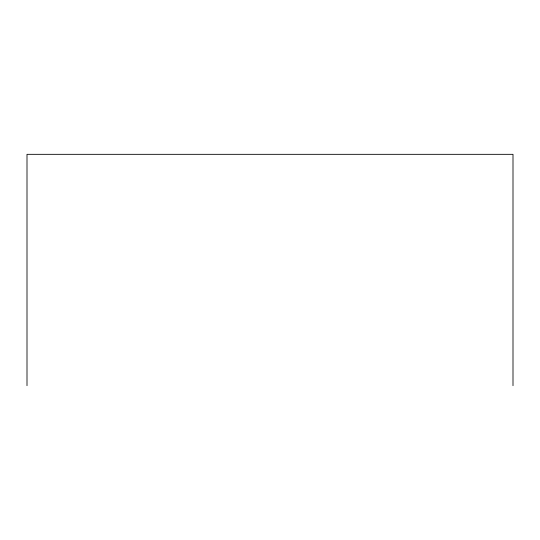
<?xml version="1.0" encoding="UTF-8"?>
<svg xmlns="http://www.w3.org/2000/svg" width="540" height="540" viewBox="0 0 540 540"><rect width="100%" height="100%" fill="white"/><g stroke="black" fill="none" stroke-linecap="round" stroke-linejoin="round"><path stroke-width="0.81" d="M513 385.668L513 154.332L27 154.332L27 385.668"/></g></svg>
